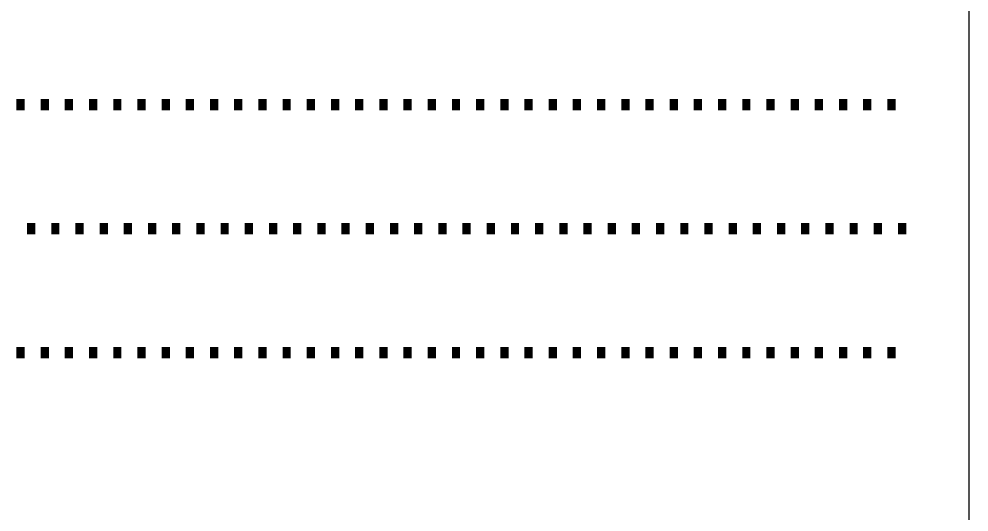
# Model space of a CAD drawing. Header units: metres. Extents: x 547965 to 548727, y 1837746 to 1837982.
# Drawn here: x 548095.91 to 548132.67, y 1837889.02 to 1837908.1 of the extents above; entities that cross this region are included whole.
import ezdxf

# ---------------------------------------------------------------- set-up
doc = ezdxf.new("R2010")
doc.units = ezdxf.units.M
doc.layers.add('7', color=7, linetype='Continuous', lineweight=13)

msp = doc.modelspace()

# ---------------------------------------------------------------- linework, layer by layer
at = {"layer": '7'}
msp.add_lwpolyline([(547964.94, 1837978.55), (548132.67, 1837978.55), (548132.67, 1837746.55), (547964.94, 1837746.55)], close=True, dxfattribs=at)
msp.add_lwpolyline([(547964.94, 1837978.55), (548132.67, 1837978.55), (548132.67, 1837746.55), (547964.94, 1837746.55)], close=True, dxfattribs=at)

# ---------------------------------------------------------------- texts
at = {"layer": '7', "width": 0.9}
for s, p in [('...........................................................................................................................................................', (547985.02, 1837904.57)), ('8. Tình hình tranh chấp sử dụng đất: ................................................................................................', (547985.02, 1837899.77)), ('8. Tình hình tranh chấp sử dụng đất: ................................................................................................', (547985.02, 1837899.77)), ('...........................................................................................................................................................', (547985.02, 1837894.97)), ('...........................................................................................................................................................', (547985.02, 1837894.97))]:
    msp.add_text(s, height=2.8, dxfattribs=at).set_placement(p)

doc.saveas('drawing.dxf')
